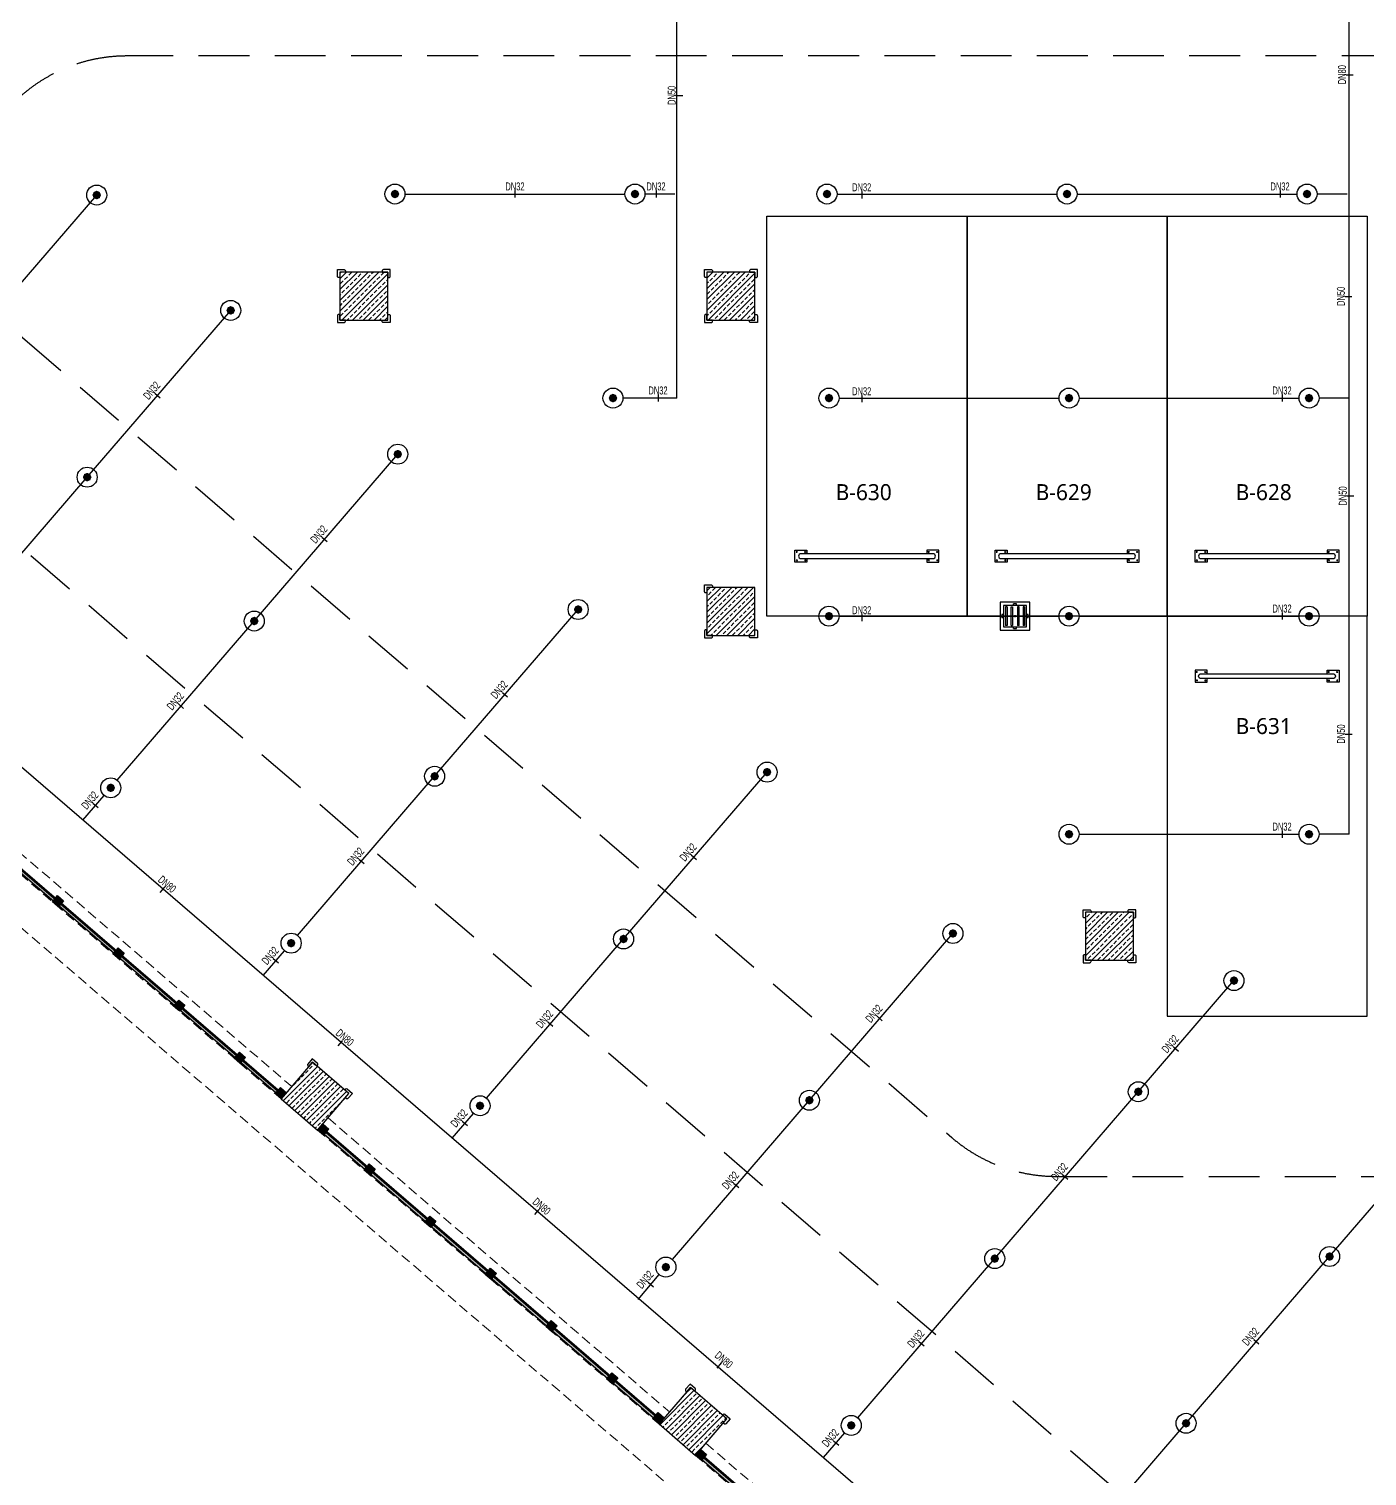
# Model space of a CAD drawing. Header units: millimetres. Extents: x -379292 to 1221486, y 92049 to 447512.
# Drawn here: x 317753 to 334478, y 122074 to 140157 of the extents above; entities that cross this region are included whole.
import ezdxf
from ezdxf.enums import TextEntityAlignment as Align
from ezdxf.lldxf.tags import DXFTag

# ---------------------------------------------------------------- set-up
doc = ezdxf.new("R2010")
doc.units = ezdxf.units.MM
doc.linetypes.add('HIDDEN', pattern=[9.525, 6.35, -3.175])
for name, color, linetype in [('-M-YNGN-BORUID', 7, 'Continuous'), ('-M-YNGN-BORUUZUN', 7, 'Continuous'), ('-M-YNGN-BORUYUK', 7, 'Continuous'), ('-M-YNGN-SPR-YUK', 7, 'Continuous'), ('-M-YNGN-ZON5-CAP-', 7, 'Continuous'), ('-M-YNGN-ZON5-SPR-', 7, 'Continuous'), ('04_RAIN INLET', 51, 'Continuous'), ('05_HANDRAIL', 153, 'Continuous'), ('05_HATCH CONCRETE', 141, 'Continuous'), ('05_SYMBOL', 2, 'Continuous'), ('202-A-Y-MahalAd', 141, 'Continuous')]:
    doc.layers.add(name, color=color, linetype=linetype)
doc.layers.add('-M-YNGN-SPR-CAPCIZGI', color=188, linetype='Continuous', plot=False)
doc.layers.add('-M-YNGN-ZON5', color=11, linetype='SP', lineweight=30)
doc.layers.add('06_FORMWORK HIDDEN', color=252, linetype='HIDDEN2', lineweight=0)
doc.styles.add('CIZGI', font='tahoma.ttf', dxfattribs={"width": 0.8, "oblique": 20})
doc.styles.add('HCAD', font='HCAD.SHX', dxfattribs={"width": 0.8, "height": 0.2})
doc.styles.add('PIPESIZE', font='hcad.shx', dxfattribs={"width": 0.8})
doc.styles.add('SPR-NOT', font='romans.shx')
doc.styles.get("Standard").update_dxf_attribs({"font": 'segoeuil.ttf'})
tags = doc.linetypes.add('HIDDEN2', pattern=[0.1875, 0.125, -0.0625]).pattern_tags.tags
tags[6:7] = [DXFTag(74, 4), DXFTag(75, 0), DXFTag(340, '0'), DXFTag(46, 0.0), DXFTag(50, 0.0), DXFTag(44, 0.0), DXFTag(45, 0.0)]
tags[4:5] = [DXFTag(74, 4), DXFTag(75, 0), DXFTag(340, '0'), DXFTag(46, 0.0), DXFTag(50, 0.0), DXFTag(44, 0.0), DXFTag(45, 0.0)]
doc.linetypes.add('SP', pattern='A,2,-0.1,["SP",CIZGI,S=0.14,R=0.2,X=0,Y=-0.07],-0.255', length=2.355)
pattern_1 = [(225, (905000, -3e-07), (67.351921, -67.351921), []), (225, (904932.65, -3e-07), (67.351921, -67.351921), [47.625, -23.8125])]

# ---------------------------------------------------------------- blocks, each defined once
blk = doc.blocks.new('202_Vida')
at = {"color": 0, "linetype": 'ByBlock', "ltscale": 0.2}
for points in [[(1, 0), (-1, 0)], [(0, 1), (0, -1)]]:
    blk.add_lwpolyline(points, dxfattribs=at)
at = {"color": 0, "linetype": 'ByBlock'}
for radius in [0.42, 0.23, 0.155]:
    blk.add_circle((0, 0), radius, dxfattribs=at)
blk = doc.blocks.new('202_Stoper')
at = {"color": 0, "linetype": 'ByBlock'}
for points in [[(-750, -30), (-750, -75), (-900, -75), (-900, 75), (-750, 75), (-750, 30)], [(750, -30), (750, -75), (900, -75), (900, 75), (750, 75), (750, 30)]]:
    blk.add_lwpolyline(points, dxfattribs=at)
blk.add_lwpolyline([(825, -30, 1), (825, 30), (-825, 30, 1), (-825, -30)], format="xyb", close=True, dxfattribs=at)
at = {"color": 0, "linetype": 'ByBlock', "yscale": 10, "zscale": 10, "rotation": 180}
for p, xscale in [((-877, 53), -10), ((-772, 53), 10), ((772, 53), -10), ((877, 53), 10)]:
    blk.add_blockref('202_Vida', p, dxfattribs=dict(at, xscale=xscale))
at = {"color": 0, "linetype": 'ByBlock', "yscale": 10, "zscale": 10}
for p, xscale in [((-877, -52), 10), ((-772, -52), -10), ((772, -52), 10), ((877, -52), -10)]:
    blk.add_blockref('202_Vida', p, dxfattribs=dict(at, xscale=xscale))
blk = doc.blocks.new('202_Mahalblok')
at = {"color": 0, "linetype": 'ByBlock', "flags": 128}
blk.add_lwpolyline([(0, 0), (0, 5000), (2500, 5000), (2500, 0)], close=True, dxfattribs=at)
at = {"color": 252}
blk.add_blockref('202_Stoper', (1250, 750), dxfattribs=at)
at = {"color": 0, "linetype": 'ByBlock', "ltscale": 25}
blk.add_attdef('MAHALNO', text='', height=200, dxfattribs=at).set_placement((1209, 1390), align=Align.BOTTOM_CENTER)
blk = doc.blocks.new('202_KorkulukDikme')
at = {"ltscale": 25}
h = blk.add_hatch(color=253, dxfattribs=at)
h.dxf.hatch_style = 1
h.paths.add_polyline_path([(-50, 0), (-50, 100), (50, 100), (50, 0)])
at = {"color": 0, "linetype": 'ByBlock', "ltscale": 25}
blk.add_lwpolyline([(-50, 0), (-50, 100), (50, 100), (50, 0)], close=True, dxfattribs=at)
blk = doc.blocks.new('*U28')
at = {"ltscale": 25}
h = blk.add_hatch(color=253, dxfattribs=at)
h.dxf.hatch_style = 1
h.paths.add_polyline_path([(100, 60), (5350, 60), (5350, 10), (100, 10)])
at = {"color": 0, "linetype": 'ByBlock', "ltscale": 25}
blk.add_lwpolyline([(100, 60), (5350, 60), (5350, 10), (100, 10)], close=True, dxfattribs=at)
blk.add_lwpolyline([(100, 45), (5350, 45)], dxfattribs=at)
at = {"ltscale": 25}
for p in [(50, 0), (725, 0), (1725, 0), (2725, 0), (3725, 0), (4725, 0), (5400, 0)]:
    blk.add_blockref('202_KorkulukDikme', p, dxfattribs=at)
blk = doc.blocks.new('*U29')
at = {"ltscale": 25}
h = blk.add_hatch(color=253, dxfattribs=at)
h.dxf.hatch_style = 1
h.paths.add_polyline_path([(100, 60), (5530, 60), (5530, 10), (100, 10)])
at = {"color": 0, "linetype": 'ByBlock', "ltscale": 25}
blk.add_lwpolyline([(100, 60), (5530, 60), (5530, 10), (100, 10)], close=True, dxfattribs=at)
blk.add_lwpolyline([(100, 45), (5530, 45)], dxfattribs=at)
at = {"ltscale": 25}
for p in [(50, 0), (815, 0), (1815, 0), (2815, 0), (3815, 0), (4815, 0), (5580, 0)]:
    blk.add_blockref('202_KorkulukDikme', p, dxfattribs=at)
blk = doc.blocks.new('*U30')
at = {"ltscale": 25}
h = blk.add_hatch(color=253, dxfattribs=at)
h.dxf.hatch_style = 1
h.paths.add_polyline_path([(100, 60), (2365, 60), (2365, 10), (100, 10)])
at = {"color": 0, "linetype": 'ByBlock', "ltscale": 25}
blk.add_lwpolyline([(100, 60), (2365, 60), (2365, 10), (100, 10)], close=True, dxfattribs=at)
blk.add_lwpolyline([(100, 45), (2365, 45)], dxfattribs=at)
at = {"ltscale": 25}
for p in [(50, 0), (732, 0), (1732, 0), (2415, 0)]:
    blk.add_blockref('202_KorkulukDikme', p, dxfattribs=at)
blk = doc.blocks.new('202_Izgara')
at = {"color": 8, "ltscale": 25}
blk.add_circle((0, 0), 0.1, dxfattribs=at)
at = {"layer": '04_RAIN INLET', "color": 8}
for p, q in [((1.85, 1.75), (-1.85, 1.75)), ((-1.85, 1.75), (-1.85, -1.75)), ((1.45, 1.35), (-1.45, 1.35)), ((-1.45, 1.35), (-1.45, -1.35)), ((-1.2, 1.15), (-1.2, -1.15)), ((-1, 1.15), (-1.2, 1.15)), ((-1, 1.15), (-1, -1.15)), ((-0.5, -1.15), (-0.5, 1.15)), ((-0.5, 1.15), (-0.3, 1.15)), ((-0.3, 1.15), (-0.3, -1.15)), ((0.3, 1.15), (0.3, -1.15)), ((0.5, 1.15), (0.3, 1.15)), ((0.5, -1.15), (0.5, 1.15)), ((1, 1.15), (1, -1.15)), ((1.2, 1.15), (1, 1.15)), ((1.2, 1.15), (1.2, -1.15)), ((1.45, -1.35), (1.45, 1.35)), ((1.85, -1.75), (1.85, 1.75)), ((-1.85, -1.75), (1.85, -1.75)), ((-1.45, -1.35), (1.45, -1.35)), ((-1, -1.15), (-1.2, -1.15)), ((-0.5, -1.15), (-0.3, -1.15)), ((0.5, -1.15), (0.3, -1.15)), ((1.2, -1.15), (1, -1.15))]:
    blk.add_line(p, q, dxfattribs=at)
at = {"layer": '04_RAIN INLET', "color": 8, "ltscale": 50}
for p, q in [((-1.45, 0.2), (-1.65, 0.2)), ((0.2, 1.55), (-0.2, 1.55)), ((-0.2, 1.35), (-0.2, 1.55)), ((0.2, 1.35), (0.2, 1.55)), ((1.65, 0.2), (1.45, 0.2)), ((-1.45, -0.2), (-1.65, -0.2)), ((-0.2, -1.55), (-0.2, -1.35)), ((0.2, -1.55), (0.2, -1.35)), ((1.65, -0.2), (1.45, -0.2))]:
    blk.add_line(p, q, dxfattribs=at)
at = {"layer": '04_RAIN INLET', "color": 8, "ltscale": 50, "extrusion": (-2.89798e-21, 1.6744e-09, 1)}
for points in [[(-1.65, 0.2), (-1.65, -0.2)], [(1.65, -0.2), (1.65, 0.2)]]:
    blk.add_lwpolyline(points, dxfattribs=at)
at = {"layer": '04_RAIN INLET', "color": 8, "ltscale": 50, "extrusion": (-2.89798e-21, 1.6744e-09, 1), "elevation": 0}
blk.add_lwpolyline([(-0.2, -1.55), (0.2, -1.55)], dxfattribs=at)
blk = doc.blocks.new('bariyer')
at = {"color": 8, "ltscale": 25}
blk.add_lwpolyline([(0, -70), (15, -70, 0.414214), (30, -55), (30, 30), (-55, 30, 0.414214), (-70, 15), (-70, 0), (0, 0)], format="xyb", close=True, dxfattribs=at)
blk = doc.blocks.new('OtoParkBodrumKatMimari')
at = {"layer": '05_HATCH CONCRETE'}
h = blk.add_hatch(dxfattribs=at)
h.set_pattern_fill('ANSI33', color=8, scale=15, angle=180, style=0)
h.set_pattern_definition(pattern_1)
h.paths.add_polyline_path([(41110, 36300), (40510, 36300), (40510, 35700), (41110, 35700)])
h = blk.add_hatch(dxfattribs=at)
h.set_pattern_fill('ANSI33', color=8, scale=15, angle=180, style=0)
h.set_pattern_definition(pattern_1)
h.paths.add_polyline_path([(45700, 36300), (45100, 36300), (45100, 35700), (45700, 35700)])
h = blk.add_hatch(dxfattribs=at)
h.set_pattern_fill('ANSI33', color=8, scale=15, angle=180, style=0)
h.set_pattern_definition(pattern_1)
h.paths.add_polyline_path([(45700, 32360), (45100, 32360), (45100, 31760), (45700, 31760)])
h = blk.add_hatch(dxfattribs=at)
h.set_pattern_fill('ANSI33', color=8, scale=15, angle=180, style=0)
h.set_pattern_definition(pattern_1)
h.paths.add_polyline_path([(50430, 28300), (49830, 28300), (49830, 27700), (50430, 27700)])
h = blk.add_hatch(dxfattribs=at)
h.set_pattern_fill('ANSI33', color=8, scale=15, angle=180, style=0)
h.set_pattern_definition(pattern_1)
h.paths.add_polyline_path([(40625, 26034), (40170, 26425), (39778, 25970), (40233, 25579)])
h = blk.add_hatch(dxfattribs=at)
h.set_pattern_fill('ANSI33', color=8, scale=15, angle=180, style=0)
h.set_pattern_definition(pattern_1)
h.paths.add_polyline_path([(45347, 21969), (44892, 22361), (44501, 21906), (44955, 21514)])
at = {"color": 5}
for points in [[(41110, 36300), (40510, 36300), (40510, 35700), (41110, 35700)], [(45700, 36300), (45100, 36300), (45100, 35700), (45700, 35700)], [(45700, 32360), (45100, 32360), (45100, 31760), (45700, 31760)], [(50430, 28300), (49830, 28300), (49830, 27700), (50430, 27700)], [(40625, 26034), (40170, 26425), (39778, 25970), (40233, 25579)], [(45347, 21969), (44892, 22361), (44501, 21906), (44955, 21514)]]:
    blk.add_lwpolyline(points, close=True, dxfattribs=at)
at = {"layer": '05_SYMBOL', "color": 252, "linetype": 'HIDDEN', "ltscale": 100}
blk.add_lwpolyline([(66008, 7484), (16095, 50445)], dxfattribs=at)
blk.add_lwpolyline([(48161, 25484, 0.179563), (49466, 25000), (104855, 25000, 0.215217), (106355, 25677), (115176, 35677, 0.645796), (113676, 39000), (37847, 39000, 0.695543), (36543, 35484), (48161, 25484)], format="xyb", dxfattribs=at)
at = {"layer": '06_FORMWORK HIDDEN', "linetype": 'HIDDEN', "ltscale": 20}
for p, q in [((70114, -800), (4200, 55933)), ((35778, 29677), (39909, 26122)), ((35648, 29525), (39778, 25970)), ((40364, 25730), (44631, 22057)), ((40233, 25579), (44501, 21906)), ((45086, 21666), (46954, 20058)), ((44955, 21514), (46824, 19906))]:
    blk.add_line(p, q, dxfattribs=at)
at = {"layer": '04_RAIN INLET', "xscale": 100, "yscale": 100, "zscale": 100, "rotation": 359.9999999845318}
blk.add_blockref('202_Izgara', (48950, 32000), dxfattribs=at)
at = {"layer": '05_HANDRAIL', "rotation": 319.2811306099715}
for name, p in [('*U28', (35648, 29525)), ('*U29', (40233, 25579)), ('*U30', (44955, 21514))]:
    blk.add_blockref(name, p, dxfattribs=at)
at = {"layer": '05_SYMBOL', "color": 8, "xscale": -1}
for p in [(40510, 36300), (45100, 36300), (45100, 32360), (49830, 28300)]:
    blk.add_blockref('bariyer', p, dxfattribs=at)
at = {"layer": '05_SYMBOL', "color": 8}
for p in [(41110, 36300), (45700, 36300), (50430, 28300)]:
    blk.add_blockref('bariyer', p, dxfattribs=at)
for p, rotation in [((40510, 35700), 180), ((45100, 35700), 180), ((45100, 31760), 180), ((49830, 27700), 180), ((40170, 26425), 49.28113061911701), ((44892, 22361), 49.28113061911701)]:
    blk.add_blockref('bariyer', p, dxfattribs=dict(at, rotation=rotation))
at = {"layer": '05_SYMBOL', "color": 8, "xscale": -1}
for p, rotation in [((41110, 35700), 180), ((45700, 35700), 180), ((45700, 31760), 180), ((50430, 27700), 180), ((40625, 26034), 229.2811306152887), ((45347, 21969), 229.2811306152887)]:
    blk.add_blockref('bariyer', p, dxfattribs=dict(at, rotation=rotation))
at = {"layer": '202-A-Y-MahalAd', "color": 8, "ltscale": 25}
for p, values in [((45850, 32000), {'MAHALNO': 'B-630'}), ((48350, 32000), {'MAHALNO': 'B-629'}), ((50850, 32000), {'MAHALNO': 'B-628'})]:
    blk.add_blockref('202_Mahalblok', p, dxfattribs=at).add_auto_attribs(values)
ref = blk.add_blockref('202_Mahalblok', (50850, 32000), dxfattribs=dict(at, xscale=-1, rotation=180))
ref.add_attrib('MAHALNO', 'B-631', dxfattribs={"layer": '0', "color": 0, "linetype": 'ByBlock', "ltscale": 25, "height": 200}).set_placement((52059, 30467), align=Align.BOTTOM_CENTER)
blk = doc.blocks.new('SP-C-UP-12')
at = {"ltscale": 10}
blk.add_line((0, 0), (0, 0), dxfattribs=at)
at = {"color": 1, "linetype": 'Continuous'}
blk.add_circle((0, 0), 12.5, dxfattribs=at)
at = {"ltscale": 10}
for points in [[(-5.4, 0), (-3.8, 3.8), (-3.8, -3.8), (0, 5.4)], [(-3.8, -3.8), (0, 5.4), (0, -5.4), (3.8, 3.8)], [(0, -5.4), (3.8, 3.8), (3.8, -3.8), (5.4, 0)]]:
    blk.add_solid(points, dxfattribs=at)
at = {"layer": '-M-YNGN-SPR-YUK', "style": 'SPR-NOT', "width": 0.5, "flags": 9}
for tag, p in [('YUK', (0, 17.8)), ('CAP', (0, 14.4)), ('TIP', (0.2, 10.8))]:
    blk.add_attdef(tag, text='', height=2.5, dxfattribs=at).set_placement(p, align=Align.MIDDLE_CENTER)
blk = doc.blocks.new('SPRKL100')
at = {"layer": '-M-YNGN-SPR-CAPCIZGI'}
blk.add_line((0, 0.43), (0, -0.43), dxfattribs=at)
at = {"layer": '-M-YNGN-BORUID', "color": 0, "style": 'HCAD', "width": 0.8, "flags": 1}
blk.add_attdef('DIC', text='', height=0.4, dxfattribs=at).set_placement((0, -1.69), align=Align.CENTER)
at = {"layer": '-M-YNGN-BORUUZUN', "color": 0, "style": 'HCAD', "width": 0.7}
blk.add_attdef('BOY', text='', height=0.8, dxfattribs=at).set_placement((0, -1.08), align=Align.CENTER)
at = {"layer": '-M-YNGN-BORUYUK', "color": 6, "style": 'PIPESIZE', "width": 0.8}
blk.add_attdef('YUK', text='', height=0.5, dxfattribs=at).set_placement((0, 1.87), align=Align.CENTER)
at = {"color": 0, "style": 'PIPESIZE', "width": 0.7}
blk.add_attdef('CAP', text='', height=1, dxfattribs=at).set_placement((0, 0.45), align=Align.CENTER)
blk = doc.blocks.new('A$C69E8C7F8')
at = {"layer": '-M-YNGN-ZON5', "ltscale": 500}
for p, q in [((-4573.8, 3381.9), (-4573.8, 6570.1)), ((-3733.8, 2836.9), (-3733.8, 6569.4)), ((-2417.3, 359.4), (-8279.3, 5404.8)), ((-5478.5, 3427.2), (-5299.1, 3635.6)), ((-4913.8, 3636.9), (-4638.8, 3636.9)), ((-4576.3, 3636.9), (-4613.8, 3636.9)), ((-4373.8, 3636.9), (-4098.8, 3636.9)), ((-4073.8, 3636.9), (-3798.8, 3636.9)), ((-3736.3, 3636.9), (-3773.8, 3636.9)), ((-5311, 3283.1), (-5131.6, 3491.5)), ((-4573.8, 3381.9), (-4641.3, 3381.9)), ((-4371.3, 3381.9), (-4096.3, 3381.9)), ((-4071.3, 3381.9), (-3796.3, 3381.9)), ((-3733.8, 3381.9), (-3771.3, 3381.9)), ((-5102.2, 3103.3), (-4922.8, 3311.8)), ((-5482.3, 3084.1), (-5311, 3283.1)), ((-4876.7, 2909.3), (-4697.3, 3117.7)), ((-5273.5, 2904.4), (-5102.2, 3103.3)), ((-4371.3, 3109.4), (-4096.3, 3109.4)), ((-4071.3, 3109.4), (-3796.3, 3109.4)), ((-3733.8, 3109.4), (-3771.3, 3109.4)), ((-4640.6, 2706), (-4461.2, 2914.5)), ((-5048, 2710.3), (-4876.7, 2909.3)), ((-5316.3, 2854.6), (-5289.8, 2885.4)), ((-4071.3, 2836.9), (-3796.3, 2836.9)), ((-3733.8, 2836.9), (-3771.3, 2836.9)), ((-4408.3, 2504.5), (-4228.9, 2712.9)), ((-4811.9, 2507.1), (-4640.6, 2706)), ((-5090.9, 2660.5), (-5064.3, 2691.4)), ((-3997.2, 2515.1), (-3877.6, 2654)), ((-4176.6, 2306.6), (-3997.2, 2515.1)), ((-4579.6, 2305.5), (-4408.3, 2504.5)), ((-4854.8, 2457.3), (-4828.2, 2488.1)), ((-3758.1, 2309.2), (-3606.6, 2485.3)), ((-4347.8, 2107.7), (-4176.6, 2306.6)), ((-3937.5, 2100.8), (-3758.1, 2309.2)), ((-4622.4, 2255.7), (-4595.9, 2286.6)), ((-4108.7, 1901.9), (-3937.5, 2100.8)), ((-4390.7, 2057.9), (-4364.1, 2088.7))]:
    blk.add_line(p, q, dxfattribs=at)
at = {"layer": '-M-YNGN-ZON5-CAP-'}
ref = blk.add_blockref('SPRKL100', (-3733.1, 3786), dxfattribs=dict(at, xscale=10.00000000000001, yscale=10.00000000000001, zscale=10.00000000000001, rotation=90))
ref.add_attrib('CAP', 'DN80', dxfattribs={"layer": '0', "color": 0, "height": 10, "rotation": 90, "style": 'PIPESIZE', "width": 0.7}).set_placement((-3737.6, 3786), align=Align.CENTER)
ref = blk.add_blockref('SPRKL100', (-4570.9, 3760.1), dxfattribs=dict(at, xscale=10.00000000000001, yscale=10.00000000000001, zscale=10.00000000000001, rotation=90))
ref.add_attrib('CAP', 'DN50', dxfattribs={"layer": '0', "color": 0, "height": 10, "rotation": 90, "style": 'PIPESIZE', "width": 0.7}).set_placement((-4575.4, 3760.1), align=Align.CENTER)
ref = blk.add_blockref('SPRKL100', (-4776.3, 3636.9), dxfattribs=dict(at, xscale=10, yscale=10, zscale=10))
ref.add_attrib('CAP', 'DN32', dxfattribs={"layer": '0', "color": 0, "height": 10, "style": 'PIPESIZE', "width": 0.7}).set_placement((-4776.3, 3641.4), align=Align.CENTER)
ref = blk.add_blockref('SPRKL100', (-4600, 3636.9), dxfattribs=dict(at, xscale=10, yscale=10, zscale=10))
ref.add_attrib('CAP', 'DN32', dxfattribs={"layer": '0', "color": 0, "height": 10, "style": 'PIPESIZE', "width": 0.7}).set_placement((-4600, 3641.4), align=Align.CENTER)
ref = blk.add_blockref('SPRKL100', (-4342.9, 3635.8), dxfattribs=dict(at, xscale=10, yscale=10, zscale=10))
ref.add_attrib('CAP', 'DN32', dxfattribs={"layer": '0', "color": 0, "height": 10, "style": 'PIPESIZE', "width": 0.7}).set_placement((-4342.9, 3640.3), align=Align.CENTER)
ref = blk.add_blockref('SPRKL100', (-3820, 3636.9), dxfattribs=dict(at, xscale=10, yscale=10, zscale=10))
ref.add_attrib('CAP', 'DN32', dxfattribs={"layer": '0', "color": 0, "height": 10, "style": 'PIPESIZE', "width": 0.7}).set_placement((-3820, 3641.4), align=Align.CENTER)
ref = blk.add_blockref('SPRKL100', (-3734.5, 3509), dxfattribs=dict(at, xscale=10.00000000000001, yscale=10.00000000000001, zscale=10.00000000000001, rotation=90))
ref.add_attrib('CAP', 'DN50', dxfattribs={"layer": '0', "color": 0, "height": 10, "rotation": 90, "style": 'PIPESIZE', "width": 0.7}).set_placement((-3739, 3509), align=Align.CENTER)
ref = blk.add_blockref('SPRKL100', (-5223.1, 3385.2), dxfattribs=dict(at, xscale=10, yscale=10, zscale=10, rotation=49.28113061156347))
ref.add_attrib('CAP', 'DN32', dxfattribs={"layer": '0', "color": 0, "height": 10, "rotation": 49.2811, "style": 'PIPESIZE', "width": 0.7}).set_placement((-5226.5, 3388.1), align=Align.CENTER)
ref = blk.add_blockref('SPRKL100', (-4597.5, 3381.9), dxfattribs=dict(at, xscale=10, yscale=10, zscale=10))
ref.add_attrib('CAP', 'DN32', dxfattribs={"layer": '0', "color": 0, "height": 10, "style": 'PIPESIZE', "width": 0.7}).set_placement((-4597.5, 3386.4), align=Align.CENTER)
ref = blk.add_blockref('SPRKL100', (-4342.9, 3380.9), dxfattribs=dict(at, xscale=10, yscale=10, zscale=10))
ref.add_attrib('CAP', 'DN32', dxfattribs={"layer": '0', "color": 0, "height": 10, "style": 'PIPESIZE', "width": 0.7}).set_placement((-4342.9, 3385.4), align=Align.CENTER)
ref = blk.add_blockref('SPRKL100', (-3817.5, 3381.9), dxfattribs=dict(at, xscale=10, yscale=10, zscale=10))
ref.add_attrib('CAP', 'DN32', dxfattribs={"layer": '0', "color": 0, "height": 10, "style": 'PIPESIZE', "width": 0.7}).set_placement((-3817.5, 3386.4), align=Align.CENTER)
ref = blk.add_blockref('SPRKL100', (-3732.1, 3259.6), dxfattribs=dict(at, xscale=10.00000000000001, yscale=10.00000000000001, zscale=10.00000000000001, rotation=90))
ref.add_attrib('CAP', 'DN50', dxfattribs={"layer": '0', "color": 0, "height": 10, "rotation": 90, "style": 'PIPESIZE', "width": 0.7}).set_placement((-3736.6, 3259.6), align=Align.CENTER)
ref = blk.add_blockref('SPRKL100', (-5014.3, 3205.5), dxfattribs=dict(at, xscale=10, yscale=10, zscale=10, rotation=49.28113061156347))
ref.add_attrib('CAP', 'DN32', dxfattribs={"layer": '0', "color": 0, "height": 10, "rotation": 49.2811, "style": 'PIPESIZE', "width": 0.7}).set_placement((-5017.7, 3208.4), align=Align.CENTER)
ref = blk.add_blockref('SPRKL100', (-4342.9, 3107.3), dxfattribs=dict(at, xscale=10, yscale=10, zscale=10))
ref.add_attrib('CAP', 'DN32', dxfattribs={"layer": '0', "color": 0, "height": 10, "style": 'PIPESIZE', "width": 0.7}).set_placement((-4342.9, 3111.8), align=Align.CENTER)
ref = blk.add_blockref('SPRKL100', (-3817.5, 3109.4), dxfattribs=dict(at, xscale=10, yscale=10, zscale=10))
ref.add_attrib('CAP', 'DN32', dxfattribs={"layer": '0', "color": 0, "height": 10, "style": 'PIPESIZE', "width": 0.7}).set_placement((-3817.5, 3113.9), align=Align.CENTER)
ref = blk.add_blockref('SPRKL100', (-4788.8, 3011.4), dxfattribs=dict(at, xscale=10, yscale=10, zscale=10, rotation=49.28113061156347))
ref.add_attrib('CAP', 'DN32', dxfattribs={"layer": '0', "color": 0, "height": 10, "rotation": 49.2811, "style": 'PIPESIZE', "width": 0.7}).set_placement((-4792.2, 3014.3), align=Align.CENTER)
ref = blk.add_blockref('SPRKL100', (-5193.7, 2997), dxfattribs=dict(at, xscale=10, yscale=10, zscale=10, rotation=49.28113061156347))
ref.add_attrib('CAP', 'DN32', dxfattribs={"layer": '0', "color": 0, "height": 10, "rotation": 49.2811, "style": 'PIPESIZE', "width": 0.7}).set_placement((-5197.1, 3000), align=Align.CENTER)
ref = blk.add_blockref('SPRKL100', (-3734.3, 2962.1), dxfattribs=dict(at, xscale=10.00000000000001, yscale=10.00000000000001, zscale=10.00000000000001, rotation=90))
ref.add_attrib('CAP', 'DN50', dxfattribs={"layer": '0', "color": 0, "height": 10, "rotation": 90, "style": 'PIPESIZE', "width": 0.7}).set_placement((-3738.8, 2962.1), align=Align.CENTER)
ref = blk.add_blockref('SPRKL100', (-5300.5, 2873), dxfattribs=dict(at, xscale=10, yscale=10, zscale=10, rotation=49.28113061156347))
ref.add_attrib('CAP', 'DN32', dxfattribs={"layer": '0', "color": 0, "height": 10, "rotation": 49.2811, "style": 'PIPESIZE', "width": 0.7}).set_placement((-5303.9, 2876), align=Align.CENTER)
ref = blk.add_blockref('SPRKL100', (-3817.5, 2836.9), dxfattribs=dict(at, xscale=10, yscale=10, zscale=10))
ref.add_attrib('CAP', 'DN32', dxfattribs={"layer": '0', "color": 0, "height": 10, "style": 'PIPESIZE', "width": 0.7}).set_placement((-3817.5, 2841.4), align=Align.CENTER)
ref = blk.add_blockref('SPRKL100', (-4552.7, 2808.2), dxfattribs=dict(at, xscale=10, yscale=10, zscale=10, rotation=49.28113061156347))
ref.add_attrib('CAP', 'DN32', dxfattribs={"layer": '0', "color": 0, "height": 10, "rotation": 49.2811, "style": 'PIPESIZE', "width": 0.7}).set_placement((-4556.1, 2811.1), align=Align.CENTER)
ref = blk.add_blockref('SPRKL100', (-4968.2, 2803), dxfattribs=dict(at, xscale=10, yscale=10, zscale=10, rotation=49.28113061156347))
ref.add_attrib('CAP', 'DN32', dxfattribs={"layer": '0', "color": 0, "height": 10, "rotation": 49.2811, "style": 'PIPESIZE', "width": 0.7}).set_placement((-4971.6, 2805.9), align=Align.CENTER)
ref = blk.add_blockref('SPRKL100', (-5217.3, 2767.3), dxfattribs=dict(at, xscale=10, yscale=10, zscale=10, rotation=319.2811306058457))
ref.add_attrib('CAP', 'DN80', dxfattribs={"layer": '0', "color": 0, "height": 10, "rotation": 319.2811, "style": 'PIPESIZE', "width": 0.7}).set_placement((-5214.4, 2770.7), align=Align.CENTER)
ref = blk.add_blockref('SPRKL100', (-5075.1, 2679), dxfattribs=dict(at, xscale=10, yscale=10, zscale=10, rotation=49.28113061156347))
ref.add_attrib('CAP', 'DN32', dxfattribs={"layer": '0', "color": 0, "height": 10, "rotation": 49.2811, "style": 'PIPESIZE', "width": 0.7}).set_placement((-5078.5, 2681.9), align=Align.CENTER)
ref = blk.add_blockref('SPRKL100', (-4320.4, 2606.6), dxfattribs=dict(at, xscale=10, yscale=10, zscale=10, rotation=49.28113061156347))
ref.add_attrib('CAP', 'DN32', dxfattribs={"layer": '0', "color": 0, "height": 10, "rotation": 49.2811, "style": 'PIPESIZE', "width": 0.7}).set_placement((-4323.8, 2609.5), align=Align.CENTER)
ref = blk.add_blockref('SPRKL100', (-4732.1, 2599.7), dxfattribs=dict(at, xscale=10, yscale=10, zscale=10, rotation=49.28113061156347))
ref.add_attrib('CAP', 'DN32', dxfattribs={"layer": '0', "color": 0, "height": 10, "rotation": 49.2811, "style": 'PIPESIZE', "width": 0.7}).set_placement((-4735.5, 2602.7), align=Align.CENTER)
ref = blk.add_blockref('SPRKL100', (-4995.1, 2575.6), dxfattribs=dict(at, xscale=10, yscale=10, zscale=10, rotation=319.2811306058457))
ref.add_attrib('CAP', 'DN80', dxfattribs={"layer": '0', "color": 0, "height": 10, "rotation": 319.2811, "style": 'PIPESIZE', "width": 0.7}).set_placement((-4992.2, 2579.1), align=Align.CENTER)
ref = blk.add_blockref('SPRKL100', (-3950.1, 2568.6), dxfattribs=dict(at, xscale=10, yscale=10, zscale=10, rotation=49.28113061156347))
ref.add_attrib('CAP', 'DN32', dxfattribs={"layer": '0', "color": 0, "height": 10, "rotation": 49.2811, "style": 'PIPESIZE', "width": 0.7}).set_placement((-3953.5, 2571.6), align=Align.CENTER)
ref = blk.add_blockref('SPRKL100', (-4838.9, 2475.7), dxfattribs=dict(at, xscale=10, yscale=10, zscale=10, rotation=49.28113061156347))
ref.add_attrib('CAP', 'DN32', dxfattribs={"layer": '0', "color": 0, "height": 10, "rotation": 49.2811, "style": 'PIPESIZE', "width": 0.7}).set_placement((-4842.4, 2478.7), align=Align.CENTER)
ref = blk.add_blockref('SPRKL100', (-4088.7, 2408.8), dxfattribs=dict(at, xscale=10, yscale=10, zscale=10, rotation=49.28113061156347))
ref.add_attrib('CAP', 'DN32', dxfattribs={"layer": '0', "color": 0, "height": 10, "rotation": 49.2811, "style": 'PIPESIZE', "width": 0.7}).set_placement((-4092.1, 2411.7), align=Align.CENTER)
ref = blk.add_blockref('SPRKL100', (-4499.8, 2398.2), dxfattribs=dict(at, xscale=10, yscale=10, zscale=10, rotation=49.28113061156347))
ref.add_attrib('CAP', 'DN32', dxfattribs={"layer": '0', "color": 0, "height": 10, "rotation": 49.2811, "style": 'PIPESIZE', "width": 0.7}).set_placement((-4503.2, 2401.1), align=Align.CENTER)
ref = blk.add_blockref('SPRKL100', (-4749.2, 2364.8), dxfattribs=dict(at, xscale=10, yscale=10, zscale=10, rotation=319.2811306058457))
ref.add_attrib('CAP', 'DN80', dxfattribs={"layer": '0', "color": 0, "height": 10, "rotation": 319.2811, "style": 'PIPESIZE', "width": 0.7}).set_placement((-4746.2, 2368.2), align=Align.CENTER)
ref = blk.add_blockref('SPRKL100', (-4606.6, 2274.2), dxfattribs=dict(at, xscale=10, yscale=10, zscale=10, rotation=49.28113061156347))
ref.add_attrib('CAP', 'DN32', dxfattribs={"layer": '0', "color": 0, "height": 10, "rotation": 49.2811, "style": 'PIPESIZE', "width": 0.7}).set_placement((-4610, 2277.1), align=Align.CENTER)
ref = blk.add_blockref('SPRKL100', (-4268.1, 2200.3), dxfattribs=dict(at, xscale=10, yscale=10, zscale=10, rotation=49.28113061156347))
ref.add_attrib('CAP', 'DN32', dxfattribs={"layer": '0', "color": 0, "height": 10, "rotation": 49.2811, "style": 'PIPESIZE', "width": 0.7}).set_placement((-4271.5, 2203.3), align=Align.CENTER)
ref = blk.add_blockref('SPRKL100', (-3849.6, 2202.9), dxfattribs=dict(at, xscale=10, yscale=10, zscale=10, rotation=49.28113061156347))
ref.add_attrib('CAP', 'DN32', dxfattribs={"layer": '0', "color": 0, "height": 10, "rotation": 49.2811, "style": 'PIPESIZE', "width": 0.7}).set_placement((-3853, 2205.9), align=Align.CENTER)
ref = blk.add_blockref('SPRKL100', (-4521.4, 2173), dxfattribs=dict(at, xscale=10, yscale=10, zscale=10, rotation=319.2811306058457))
ref.add_attrib('CAP', 'DN80', dxfattribs={"layer": '0', "color": 0, "height": 10, "rotation": 319.2811, "style": 'PIPESIZE', "width": 0.7}).set_placement((-4518.5, 2176.4), align=Align.CENTER)
ref = blk.add_blockref('SPRKL100', (-4374.9, 2076.3), dxfattribs=dict(at, xscale=10, yscale=10, zscale=10, rotation=49.28113061156347))
ref.add_attrib('CAP', 'DN32', dxfattribs={"layer": '0', "color": 0, "height": 10, "rotation": 49.2811, "style": 'PIPESIZE', "width": 0.7}).set_placement((-4378.3, 2079.3), align=Align.CENTER)
at = {"layer": '-M-YNGN-ZON5-SPR-', "ltscale": 25}
for p in [(-5299.1, 3635.6), (-4926.3, 3636.9), (-4626.3, 3636.9), (-4386.3, 3636.9), (-4086.3, 3636.9), (-3786.3, 3636.9), (-5131.6, 3491.5), (-4653.8, 3381.9), (-4383.8, 3381.9), (-4083.8, 3381.9), (-3783.8, 3381.9), (-4922.8, 3311.8), (-5311, 3283.1), (-4697.3, 3117.7), (-5102.2, 3103.3), (-4383.8, 3109.4), (-4083.8, 3109.4), (-3783.8, 3109.4), (-4876.7, 2909.3), (-4461.2, 2914.5), (-5281.6, 2894.9), (-4083.8, 2836.9), (-3783.8, 2836.9), (-5056.1, 2700.8), (-4640.6, 2706), (-4228.9, 2712.9), (-3877.6, 2654), (-4408.3, 2504.5), (-3997.2, 2515.1), (-4820, 2497.6), (-4176.6, 2306.6), (-3758.1, 2309.2), (-4587.7, 2296), (-4356, 2098.2), (-3937.5, 2100.8)]:
    blk.add_blockref('SP-C-UP-12', p, dxfattribs=at)

msp = doc.modelspace()

# ---------------------------------------------------------------- block references
at = {"color": 8}
msp.add_blockref('OtoParkBodrumKatMimari', (281127.6, 100818.8), dxfattribs=at)

# ---------------------------------------------------------------- next in the draw order: block references
at = {"layer": '-M-YNGN-ZON5', "ltscale": 25, "xscale": 10, "yscale": 10, "zscale": 10}
msp.add_blockref('A$C69E8C7F8', (371590.7, 101725.1), dxfattribs=at)

doc.saveas('drawing.dxf')
